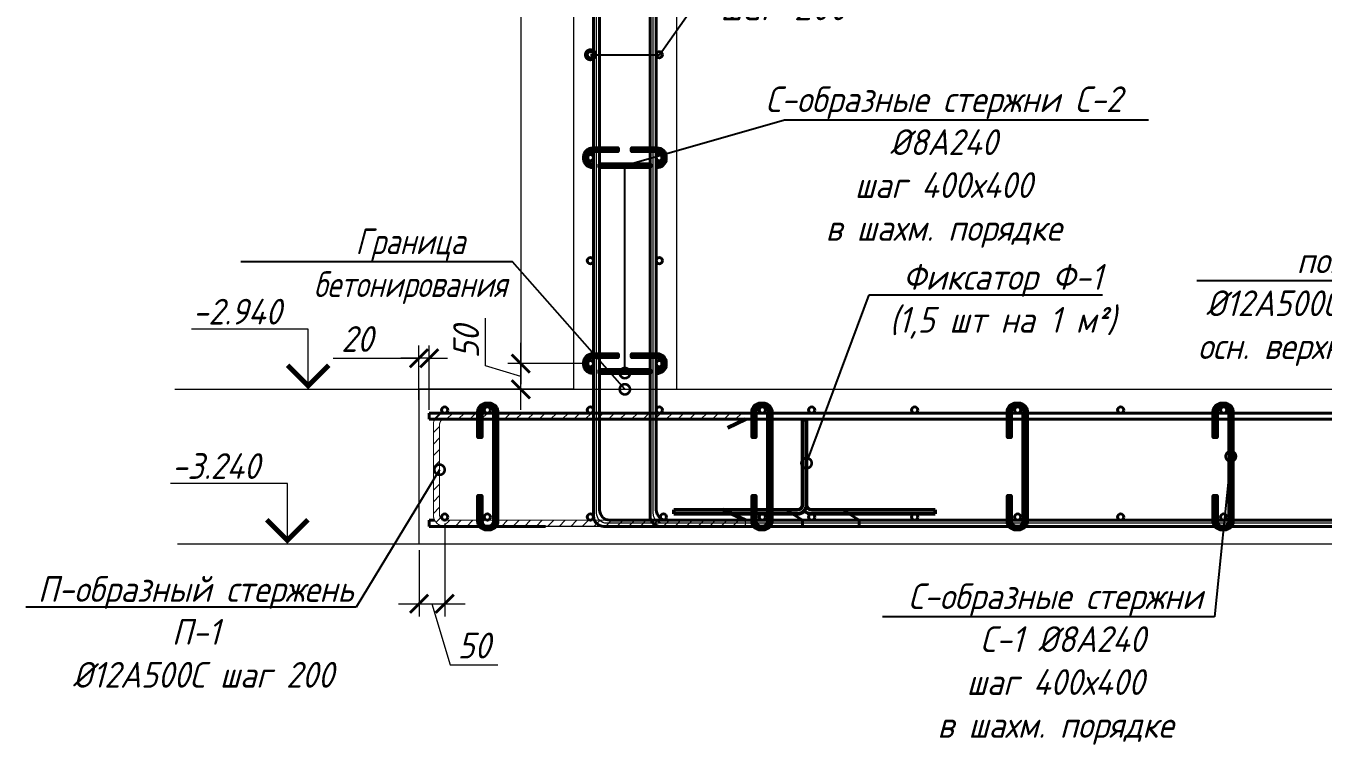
# Model space of a CAD drawing. Header units: millimetres. Extents: x 504091 to 2165846, y 135022 to 442887.
# Drawn here: x 1337202 to 1339722, y 224198 to 225597 of the extents above; entities that cross this region are included whole.
import ezdxf
from ezdxf import colors
from ezdxf.entities.mleader import LeaderData, LeaderLine
from ezdxf.math import Vec2, Vec3

# ---------------------------------------------------------------- set-up
doc = ezdxf.new("R2010")
doc.units = ezdxf.units.MM
doc.layers.get('Defpoints').update_dxf_attribs({"color": 255})
doc.layers.add('!Defpoints', color=255, linetype='Continuous', lineweight=5, plot=False)
for name, color, linetype, lineweight in [('Арматура 12', 26, 'Continuous', 50), ('К_Арматура 8', 134, 'Continuous', 50), ('КР_Арматура 12', 174, 'Continuous', 40), ('Монолит тонкий', 204, 'Continuous', 9), ('Размер', 7, 'Continuous', 13), ('размеры', 7, 'Continuous', 9), ('Размеры КР', 164, 'Continuous', 9)]:
    doc.layers.add(name, color=color, linetype=linetype, lineweight=lineweight)
doc.styles.add('GOST 2.304_new', font='isocpeur.ttf', dxfattribs={"width": 0.9, "oblique": 15})
doc.linetypes.add('зигзаг', pattern='A,0.00254,-5.08,[131,ltypeshp.shx,S=5.08,R=0,X=-5.08,Y=0],-10.16,[131,ltypeshp.shx,S=5.08,R=180,X=5.08,Y=0],-5.08', length=20.32254)
doc.dimstyles.new('SPDS 1_20', dxfattribs={"dimscale": 20, "dimtxt": 2.5, "dimasz": 1.77, "dimexe": 1.25, "dimexo": 0.625, "dimtad": 1, "dimdec": 0, "dimrnd": 0.001, "dimtxsty": 'GOST 2.304_new', "dimblk": 'ARCHTICK', "dimcen": 2.5, "dimdle": 2, "dimclrt": 256, "dimadec": 0, "dimazin": 2, "dimtfac": 0.75, "dimtdec": 0, "dimtmove": 1, "dimatfit": 3, "dimfxl": 0, "dimtolj": 1, "dimlwd": 9, "dimlwe": 9, "dimarcsym": 0})

# ---------------------------------------------------------------- blocks, each defined once
blk = doc.blocks.new('A$C087e266e')
at = {"layer": 'К_Арматура 8', "ltscale": 40}
for p, q in [((-29.1, 68.4), (-29.1, -93.2)), ((-21.1, 68.4), (-21.1, -93.2)), ((-279.1, -103.2), (-39.1, -103.2)), ((-279.1, -103.2), (-279.1, -111.2)), ((-279.1, -111.2), (-39.1, -111.2)), ((228.9, -103.2), (-11.1, -103.2)), ((228.9, -111.2), (-11.1, -111.2)), ((228.9, -103.2), (228.9, -111.2))]:
    blk.add_line(p, q, dxfattribs=at)
for centre, radius, start, end in [((-25.1, 68.4), 4, 0, 180), ((-39.1, -93.2), 10, 270, 0), ((-11.1, -93.2), 18, 180, 270), ((-11.1, -93.2), 10, 180, 270), ((-39.1, -93.2), 18, 270, 321.0576)]:
    blk.add_arc(centre, radius, start, end, dxfattribs=at)
blk = doc.blocks.new('_DotSmall')
at = {"color": 0, "linetype": 'ByBlock', "lineweight": 35, "const_width": 0.5}
blk.add_lwpolyline([(-0.0625, 0, 1), (0.0625, 0, 1)], format="xyb", close=True, dxfattribs=at)
blk = doc.blocks.new('_ArchTick')
at = {"color": 0, "linetype": 'ByBlock', "const_width": 0.15}
blk.add_lwpolyline([(-0.5, -0.5), (0.5, 0.5)], dxfattribs=at)
blk = doc.blocks.new('*D3760')
at = {"layer": 'Defpoints', "color": 0, "lineweight": 20, "transparency": 16777216}
for p in [(1337965.8, 224951.3), (1337965.8, 224858.1), (1337985.8, 224838.8)]:
    blk.add_point(p, dxfattribs=at)
at = {"layer": 'Размеры КР', "color": 0, "lineweight": 9, "transparency": 16777216}
for p, q in [((1337965.8, 224870.6), (1337965.8, 224976.3)), ((1337985.8, 224851.3), (1337985.8, 224976.3)), ((1337799.4, 224951.3), (1337965.8, 224951.3)), ((1337965.8, 224951.3), (1337930.4, 224951.3)), ((1337985.8, 224951.3), (1337965.8, 224951.3)), ((1337985.8, 224951.3), (1337965.8, 224951.3)), ((1337985.8, 224951.3), (1338021.2, 224951.3))]:
    blk.add_line(p, q, dxfattribs=at)
at = {"layer": 'Размеры КР', "color": 0, "lineweight": 9, "transparency": 16777216, "xscale": 35.4, "yscale": 35.4, "zscale": 35.4}
blk.add_blockref('_ArchTick', (1337965.8, 224951.3), dxfattribs=at)
at = {"layer": 'Размеры КР', "color": 0, "lineweight": 9, "transparency": 16777216, "xscale": 35.4, "yscale": 35.4, "zscale": 35.4, "rotation": 180}
blk.add_blockref('_ArchTick', (1337985.8, 224951.3), dxfattribs=at)
at = {"layer": 'Размеры КР', "lineweight": 20, "transparency": 16777216, "insert": (1337845.6, 224988.8), "char_height": 50, "attachment_point": 5, "style": 'GOST 2.304_new'}
blk.add_mtext('\\A1;20', dxfattribs=at)
blk = doc.blocks.new('*D3761')
at = {"layer": 'Defpoints', "color": 0, "lineweight": 20, "transparency": 16777216}
for p in [(1338015.8, 224642.8), (1337965.9, 224591), (1338015.8, 224474.4)]:
    blk.add_point(p, dxfattribs=at)
at = {"layer": 'Размеры КР', "color": 0, "lineweight": 9, "transparency": 16777216}
for p, q in [((1338015.8, 224630.3), (1338015.8, 224449.4)), ((1337965.9, 224578.5), (1337965.9, 224449.4)), ((1337925.9, 224474.4), (1338055.8, 224474.4)), ((1337990.8, 224474.4), (1338026.5, 224355.7)), ((1338026.5, 224355.7), (1338118.9, 224355.7))]:
    blk.add_line(p, q, dxfattribs=at)
at = {"layer": 'Размеры КР', "color": 0, "lineweight": 9, "transparency": 16777216, "xscale": 35.4, "yscale": 35.4, "zscale": 35.4, "rotation": 180}
blk.add_blockref('_ArchTick', (1337965.9, 224474.4), dxfattribs=at)
at = {"layer": 'Размеры КР', "color": 0, "lineweight": 9, "transparency": 16777216, "xscale": 35.4, "yscale": 35.4, "zscale": 35.4}
blk.add_blockref('_ArchTick', (1338015.8, 224474.4), dxfattribs=at)
at = {"layer": 'Размеры КР', "lineweight": 20, "transparency": 16777216, "insert": (1338072.7, 224393.2), "char_height": 50, "attachment_point": 5, "style": 'GOST 2.304_new'}
blk.add_mtext('\\A1;50', dxfattribs=at)
blk = doc.blocks.new('*D3762')
at = {"layer": 'Defpoints', "color": 0, "lineweight": 20, "transparency": 16777216}
for p in [(1338163.7, 224941), (1338298.8, 224941), (1338265.8, 224891)]:
    blk.add_point(p, dxfattribs=at)
at = {"layer": 'Размеры КР', "color": 0, "lineweight": 9, "transparency": 16777216}
for p, q in [((1338094.9, 224936.6), (1338094.9, 225029)), ((1338163.7, 224851), (1338163.7, 224981)), ((1338163.7, 224916), (1338094.9, 224936.6)), ((1338286.3, 224941), (1338138.7, 224941)), ((1338253.3, 224891), (1338138.7, 224891))]:
    blk.add_line(p, q, dxfattribs=at)
at = {"layer": 'Размеры КР', "color": 0, "lineweight": 9, "transparency": 16777216, "xscale": 35.4, "yscale": 35.4, "zscale": 35.4}
for p, rotation in [((1338163.7, 224941), 90), ((1338163.7, 224891), 270)]:
    blk.add_blockref('_ArchTick', p, dxfattribs=dict(at, rotation=rotation))
at = {"layer": 'Размеры КР', "lineweight": 20, "transparency": 16777216, "insert": (1338057.4, 224982.8), "char_height": 50, "attachment_point": 5, "rotation": 90, "style": 'GOST 2.304_new'}
blk.add_mtext('\\A1;50', dxfattribs=at)
blk = doc.blocks.new('*D3768')
at = {"layer": 'Defpoints', "color": 0, "lineweight": 20, "transparency": 16777216}
for p in [(1338298.8, 227141), (1338163.7, 224941), (1338298.8, 224941)]:
    blk.add_point(p, dxfattribs=at)
at = {"layer": 'Размеры КР', "color": 0, "lineweight": 9, "transparency": 16777216}
for p, q in [((1338163.7, 227181), (1338163.7, 224901)), ((1338286.3, 227141), (1338138.7, 227141)), ((1338286.3, 224941), (1338138.7, 224941))]:
    blk.add_line(p, q, dxfattribs=at)
at = {"layer": 'Размеры КР', "color": 0, "lineweight": 9, "transparency": 16777216, "xscale": 35.4, "yscale": 35.4, "zscale": 35.4}
for p, rotation in [((1338163.7, 227141), 90), ((1338163.7, 224941), 270)]:
    blk.add_blockref('_ArchTick', p, dxfattribs=dict(at, rotation=rotation))
at = {"layer": 'Размеры КР', "lineweight": 20, "transparency": 16777216, "insert": (1338126.2, 226041), "char_height": 50, "attachment_point": 5, "rotation": 90, "style": 'GOST 2.304_new'}
blk.add_mtext('\\A1;200х11=2200', dxfattribs=at)

msp = doc.modelspace()

# ---------------------------------------------------------------- hatches: boundary and pattern name
at = {"layer": 'Размер', "lineweight": 13, "transparency": 33554687}
h = msp.add_hatch(dxfattribs=at)
h.set_pattern_fill('ANSI31', color=256, scale=5)
h.set_pattern_definition([(45, (292164.023, 16880.026), (-11.22532015, 11.22532015), [])])
edge = h.paths.add_edge_path()
edge.add_line((1338599.981, 224844.7752), (1338015.7789, 224844.7752))
edge.add_arc((1338015.7789, 224822.8752), 21.9, 450, 540)
edge.add_line((1337993.8789, 224822.8752), (1337993.8789, 224646.6752))
edge.add_arc((1338015.7789, 224646.6752), 21.9, 540, 630)
edge.add_line((1338015.7789, 224624.7752), (1338599.981, 224624.7752))
edge.add_line((1338599.981, 224624.7752), (1338599.981, 224636.7752))
edge.add_line((1338599.981, 224636.7752), (1338015.7789, 224636.7752))
edge.add_arc((1338015.7789, 224646.6752), 9.9, 180, 270, ccw=False)
edge.add_line((1338005.8789, 224646.6752), (1338005.8789, 224822.8752))
edge.add_arc((1338015.7789, 224822.8752), 9.9, 90, 180, ccw=False)
edge.add_line((1338015.7789, 224832.7752), (1338599.981, 224832.7752))
edge.add_line((1338599.981, 224832.7752), (1338599.981, 224844.7752))

# ---------------------------------------------------------------- linework, layer by layer
at = {"layer": '!Defpoints', "lineweight": 15, "ltscale": 100}
for points in [[(1346005.7874, 224630.7752), (1338330.7874, 224630.7752, -0.414213562), (1338310.7874, 224650.7752), (1338310.7874, 227480.9783)], [(1346005.7874, 224630.7752), (1338440.7874, 224630.7752, -0.414213562), (1338420.7874, 224650.7752), (1338420.7874, 227480.9783)]]:
    msp.add_lwpolyline(points, format="xyb", dxfattribs=at)
at = {"layer": 'Арматура 12', "lineweight": 53, "ltscale": 20}
for p, q in [((1338599.981, 224832.7752), (1338565.4606, 224815.9637)), ((1338599.981, 224636.7752), (1338555.7073, 224657.8021))]:
    msp.add_line(p, q, dxfattribs=at)
for points in [[(1338304.8252, 225322.5556), (1338303.3252, 225322.5556, -0.414213562), (1338286.8252, 225339.0556), (1338286.8252, 225342.9009, -0.414213562), (1338303.3252, 225359.4009), (1338352.2551, 225359.4009), (1338352.2551, 225353.4009), (1338303.3252, 225353.4009, 0.414213562), (1338292.8252, 225342.9009), (1338292.8252, 225339.0556, 0.414213562), (1338303.3252, 225328.5556), (1338304.8252, 225328.5556)], [(1338426.8252, 225328.6613, 0.460305877), (1338438.8252, 225339.0556), (1338438.8252, 225342.9009, 0.414213562), (1338428.3252, 225353.4009), (1338379.4096, 225353.4009), (1338379.4096, 225359.4009), (1338428.3252, 225359.4009, -0.414213562), (1338444.8252, 225342.9009), (1338444.8252, 225339.0556, -0.441038441), (1338426.8252, 225322.6068, -0.242110317)], [(1338304.8252, 224922.5556), (1338303.3252, 224922.5556, -0.414213562), (1338286.8252, 224939.0556), (1338286.8252, 224942.9009, -0.414213562), (1338303.3252, 224959.4009), (1338352.2551, 224959.4009), (1338352.2551, 224953.4009), (1338303.3252, 224953.4009, 0.414213562), (1338292.8252, 224942.9009), (1338292.8252, 224939.0556, 0.414213562), (1338303.3252, 224928.5556), (1338304.8252, 224928.5556)], [(1338426.8252, 224928.6613, 0.460305877), (1338438.8252, 224939.0556), (1338438.8252, 224942.9009, 0.414213562), (1338428.3252, 224953.4009), (1338379.4096, 224953.4009), (1338379.4096, 224959.4009), (1338428.3252, 224959.4009, -0.414213562), (1338444.8252, 224942.9009), (1338444.8252, 224939.0556, -0.441038441), (1338426.8252, 224922.6068, -0.242110317)], [(1338111.9283, 224844.7752, 0.468919726), (1338101.4283, 224857.679), (1338097.583, 224857.679, 0.414213562), (1338087.083, 224847.179), (1338087.083, 224798.2634), (1338081.083, 224798.2634), (1338081.083, 224847.179, -0.414213562), (1338097.583, 224863.679), (1338101.4283, 224863.679, -0.450955437), (1338117.9283, 224844.7752, -0.242110317)], [(1338644.2895, 224844.7752, 0.468919726), (1338633.7895, 224857.679), (1338629.9442, 224857.679, 0.414213562), (1338619.4442, 224847.179), (1338619.4442, 224798.2634), (1338613.4442, 224798.2634), (1338613.4442, 224847.179, -0.414213562), (1338629.9442, 224863.679), (1338633.7895, 224863.679, -0.450955437), (1338650.2895, 224844.7752, -0.242110317)], [(1339140.2895, 224844.7752, 0.468919726), (1339129.7895, 224857.679), (1339125.9442, 224857.679, 0.414213562), (1339115.4442, 224847.179), (1339115.4442, 224798.2634), (1339109.4442, 224798.2634), (1339109.4442, 224847.179, -0.414213562), (1339125.9442, 224863.679), (1339129.7895, 224863.679, -0.450955437), (1339146.2895, 224844.7752, -0.242110317)], [(1339540.2895, 224844.7752, 0.468919726), (1339529.7895, 224857.679), (1339525.9442, 224857.679, 0.414213562), (1339515.4442, 224847.179), (1339515.4442, 224798.2634), (1339509.4442, 224798.2634), (1339509.4442, 224847.179, -0.414213562), (1339525.9442, 224863.679), (1339529.7895, 224863.679, -0.450955437), (1339546.2895, 224844.7752, -0.242110317)], [(1338117.9283, 224636.7752), (1338117.9283, 224635.019, -0.414213562), (1338101.4283, 224618.519), (1338097.583, 224618.519, -0.414213562), (1338081.083, 224635.019), (1338081.083, 224683.9489), (1338087.083, 224683.9489), (1338087.083, 224635.019, 0.414213562), (1338097.583, 224624.519), (1338101.4283, 224624.519, 0.414213562), (1338111.9283, 224635.019), (1338111.9283, 224636.7752)], [(1338650.2895, 224636.7752), (1338650.2895, 224635.019, -0.414213562), (1338633.7895, 224618.519), (1338629.9442, 224618.519, -0.414213562), (1338613.4442, 224635.019), (1338613.4442, 224683.9489), (1338619.4442, 224683.9489), (1338619.4442, 224635.019, 0.414213562), (1338629.9442, 224624.519), (1338633.7895, 224624.519, 0.414213562), (1338644.2895, 224635.019), (1338644.2895, 224636.7752)], [(1339146.2895, 224636.7752), (1339146.2895, 224635.019, -0.414213562), (1339129.7895, 224618.519), (1339125.9442, 224618.519, -0.414213562), (1339109.4442, 224635.019), (1339109.4442, 224683.9489), (1339115.4442, 224683.9489), (1339115.4442, 224635.019, 0.414213562), (1339125.9442, 224624.519), (1339129.7895, 224624.519, 0.414213562), (1339140.2895, 224635.019), (1339140.2895, 224636.7752)], [(1339546.2895, 224636.7752), (1339546.2895, 224635.019, -0.414213562), (1339529.7895, 224618.519), (1339525.9442, 224618.519, -0.414213562), (1339509.4442, 224635.019), (1339509.4442, 224683.9489), (1339515.4442, 224683.9489), (1339515.4442, 224635.019, 0.414213562), (1339525.9442, 224624.519), (1339529.7895, 224624.519, 0.414213562), (1339540.2895, 224635.019), (1339540.2895, 224636.7752)]]:
    msp.add_lwpolyline(points, format="xyb", dxfattribs=at)
for points in [[(1338316.8252, 225328.5556), (1338414.8252, 225328.5556), (1338414.8252, 225322.5556), (1338316.8252, 225322.5556)], [(1338316.8252, 224928.5556), (1338414.8252, 224928.5556), (1338414.8252, 224922.5556), (1338316.8252, 224922.5556)], [(1338111.9283, 224636.7752), (1338111.9283, 224844.7752), (1338117.9283, 224844.7752), (1338117.9283, 224636.7752)], [(1338644.2895, 224636.7752), (1338644.2895, 224844.7752), (1338650.2895, 224844.7752), (1338650.2895, 224636.7752)], [(1339140.2895, 224636.7752), (1339140.2895, 224844.7752), (1339146.2895, 224844.7752), (1339146.2895, 224636.7752)], [(1339540.2895, 224636.7752), (1339540.2895, 224844.7752), (1339546.2895, 224844.7752), (1339546.2895, 224636.7752)]]:
    msp.add_lwpolyline(points, close=True, dxfattribs=at)
msp.add_lwpolyline([(1338599.981, 224844.7752, 2, 2, 0), (1338015.7789, 224844.7752, 2, 2, 0.414213562), (1337993.8789, 224822.8752, 2, 2, 0), (1337993.8789, 224646.6752, 2, 2, 0.414213562), (1338015.7789, 224624.7752, 2, 2, 0), (1338599.981, 224624.7752, 2, 2, 0), (1338599.981, 224636.7752, 2, 2, 0), (1338015.7789, 224636.7752, 2, 2, -0.414213562), (1338005.8789, 224646.6752, 2, 2, 0), (1338005.8789, 224822.8752, 2, 2, -0.414213562), (1338015.7789, 224832.7752, 2, 2, 0), (1338599.981, 224832.7752, 0, 0, 0)], format="xyseb", close=True, dxfattribs=at)
at = {"layer": 'КР_Арматура 12', "ltscale": 12}
for p, q in [((1337985.7874, 224844.7752), (1346005.7874, 224844.7752)), ((1337985.7874, 224844.7752), (1337985.7874, 224832.7752)), ((1337985.7874, 224832.7752), (1337985.7874, 224844.7752)), ((1337985.7874, 224832.7752), (1346005.7874, 224832.7752)), ((1338710.7874, 224636.7752), (1338679.5061, 224655.9078)), ((1338710.7874, 224636.7752), (1338679.5061, 224655.9078)), ((1338820.7874, 224636.7752), (1338789.5061, 224655.9078)), ((1338820.7874, 224636.7752), (1338789.5061, 224655.9078)), ((1337985.7874, 224636.7752), (1337985.7874, 224624.7752)), ((1337985.7874, 224624.7752), (1337985.7874, 224636.7752)), ((1337985.7874, 224636.7752), (1337996.2444, 224636.7752)), ((1337985.7874, 224624.7752), (1338211.6541, 224624.7752)), ((1338820.7874, 224636.7752), (1338820.7874, 224624.7752)), ((1338820.7874, 224636.7752), (1338820.7874, 224624.7752))]:
    msp.add_line(p, q, dxfattribs=at)
for points in [[(1346005.7874, 224624.7752), (1338324.7874, 224624.7752, -0.414213562), (1338304.7874, 224644.7752), (1338304.7874, 227460.9783), (1338316.7874, 227460.9783), (1338316.7874, 224656.7752, 0.414213562), (1338336.7874, 224636.7752), (1342716.7877, 224636.7752)], [(1346005.7874, 224624.7752), (1338434.7874, 224624.7752, -0.414213562), (1338414.7874, 224644.7752), (1338414.7874, 227460.9783), (1338426.7874, 227460.9783), (1338426.7874, 224656.7752, 0.414213562), (1338446.7874, 224636.7752), (1342716.7877, 224636.7752)]]:
    msp.add_lwpolyline(points, format="xyb", dxfattribs=at)
msp.add_lwpolyline([(1338710.7874, 224636.7752), (1338710.7874, 224624.7752)], dxfattribs=at)
for centre in [(1338298.8252, 225540.9783), (1338432.7874, 225540.9783), (1338298.8252, 225340.9783), (1338432.7874, 225340.9783), (1338298.8252, 225140.9783), (1338432.7874, 225140.9783), (1338298.8252, 224940.9783), (1338432.7874, 224940.9783), (1338015.7874, 224850.7752), (1338098.7874, 224850.7752), (1338298.8252, 224850.7752), (1338432.7874, 224850.7752), (1338632.7874, 224850.7752), (1338728.7874, 224850.7752), (1338928.7874, 224850.7752), (1339128.7874, 224850.7752), (1339328.7874, 224850.7752), (1339528.7874, 224850.7752), (1338015.7874, 224642.7752), (1338098.7874, 224642.7752), (1338298.8252, 224642.7752), (1338440.7967, 224642.7752), (1338632.7874, 224642.7752), (1338728.7874, 224642.7752), (1338928.7874, 224642.7752), (1339128.7874, 224642.7752), (1339328.7874, 224642.7752), (1339528.7874, 224642.7752)]:
    msp.add_circle(centre, 6, dxfattribs=at)
at = {"layer": 'Монолит тонкий', "lineweight": 15, "ltscale": 100}
for p, q in [((1338465.7874, 227280.9783), (1338465.7874, 224890.9783)), ((1337965.7874, 224890.9783), (1338265.7874, 224890.9783)), ((1337965.7874, 224890.9783), (1337965.7874, 224590.9783)), ((1338465.7874, 224890.9783), (1342695.7874, 224890.9783)), ((1337965.7874, 224590.9783), (1346025.7874, 224590.9783))]:
    msp.add_line(p, q, dxfattribs=at)
at = {"layer": 'Монолит тонкий', "lineweight": 13, "ltscale": 100}
msp.add_line((1338265.7874, 224890.9783), (1337965.7874, 224890.9783), dxfattribs=at)
at = {"layer": 'Монолит тонкий', "lineweight": 15, "ltscale": 100}
msp.add_lwpolyline([(1339545.7874, 227281.9783), (1339545.7874, 227480.9783), (1338265.7874, 227480.9783), (1338265.7874, 224890.9783)], dxfattribs=at)
at = {"layer": 'размеры', "ltscale": 50}
for p, q in [((1337491.5624, 224890.9783), (1337965.7874, 224890.9783)), ((1337497.0055, 224590.9783), (1338912.2376, 224590.9783))]:
    msp.add_line(p, q, dxfattribs=at)
for points in [[(1337750.7625, 224890.9783), (1337750.7625, 225007.8997), (1337523.9138, 225007.8997)], [(1337710.267, 224590.9783), (1337710.267, 224707.8997), (1337483.4184, 224707.8997)]]:
    msp.add_lwpolyline(points, dxfattribs=at)
at = {"layer": 'размеры', "ltscale": 50, "const_width": 9.6}
for points in [[(1337710.7625, 224937.7665), (1337750.7625, 224897.7665), (1337790.7625, 224937.7665)], [(1337670.267, 224637.7665), (1337710.267, 224597.7665), (1337750.267, 224637.7665)]]:
    msp.add_lwpolyline(points, dxfattribs=at)
at = {"layer": 'Размеры КР', "linetype": 'зигзаг', "lineweight": 20}
msp.add_line((1338265.7874, 224890.9783), (1338465.7874, 224890.9783), dxfattribs=at)

# ---------------------------------------------------------------- block references
at = {"layer": 'Размеры КР', "lineweight": 20, "xscale": -1}
msp.add_blockref('A$C087e266e', (1338689.598, 224759.9853), dxfattribs=at)

# ---------------------------------------------------------------- texts
at = {"layer": 'размеры', "ltscale": 50, "style": 'GOST 2.304_new', "oblique": 15, "width": 0.9}
for s, p in [('-2.940', (1337525.8988, 225016.889)), ('-3.240', (1337485.4034, 224716.889))]:
    msp.add_text(s, height=50, dxfattribs=at).set_placement(p)

# ---------------------------------------------------------------- dimensions: what is measured, and where the dimension line sits
at = {"layer": 'Размеры КР', "lineweight": 20}
dim = msp.add_linear_dim(base=(1338163.674, 224940.9783), p1=(1338298.8252, 227140.9783), p2=(1338298.8252, 224940.9783), angle=90, text='200х11=<>', dimstyle='SPDS 1_20', dxfattribs=at)
dim.commit()
dim.dimension.update_dxf_attribs({"geometry": '*D3768', "text_midpoint": (1338126.174, 226040.9783)})
dim = msp.add_linear_dim(base=(1338163.674, 224940.9783), p1=(1338265.7874, 224890.9783), p2=(1338298.8252, 224940.9783), angle=90, dimstyle='SPDS 1_20', dxfattribs=at)
dim.commit()
dim.dimension.update_dxf_attribs({"geometry": '*D3762', "text_midpoint": (1338057.424, 224949.1033)})
dim = msp.add_linear_dim(base=(1337965.7874, 224951.3336), p1=(1337985.7874, 224838.7752), p2=(1337965.7874, 224858.1266), dimstyle='SPDS 1_20', dxfattribs=at)
dim.commit()
dim.dimension.update_dxf_attribs({"geometry": '*D3760', "text_midpoint": (1337845.6137, 224951.3336), "dimtype": 160})
dim = msp.add_linear_dim(base=(1338015.7874, 224474.444), p1=(1337965.9007, 224590.9783), p2=(1338015.7874, 224642.7752), dimstyle='SPDS 1_20', dxfattribs=at)
dim.commit()
dim.dimension.update_dxf_attribs({"geometry": '*D3761', "text_midpoint": (1338038.969, 224393.194)})

# ---------------------------------------------------------------- leaders
at = {"layer": 'Размер', "ltscale": 20}
ml = msp.add_multileader_mtext('Standard', dxfattribs=at)
ml.set_content('\\A1;{\\W1;поз.3\\Pшаг 200}', color=256, style='GOST 2.304_new')
ml.set_leader_properties()
ml.set_arrow_properties(name='DOTSMALL')
ml.build(insert=Vec2(0, 0))
ml.multileader.update_dxf_attribs({"text_left_attachment_type": 6, "text_right_attachment_type": 6, "dogleg_length": 4, "arrow_head_size": 40})
ctx = ml.context
ctx.base_point, ctx.char_height, ctx.arrow_head_size, ctx.landing_gap_size, ctx.plane_origin = Vec3(1338540.0818, 225681.4552), 50, 40, 0, Vec3(1384088.7261, 517123.5615)
ctx.left_attachment, ctx.right_attachment, ctx.text_align_type = 6, 6, 1
notes = []
notes.append((ctx, [(0, (1, 1, 0), (1338532.0818, 225681.4552), (1, 0), 8, [(1, [(1338298.8252, 225540.9783), (1338432.7874, 225540.9783)], 0, [])])]))
ctx.mtext.insert, ctx.mtext.width, ctx.mtext.alignment, ctx.mtext.flow_direction = Vec3(1338673.9696, 225741.4552), 511.854399, 2, 5
ml = msp.add_multileader_mtext('Standard', dxfattribs=at)
ml.set_content('\\A1;С-образные стержни С-2 %%C8А240\\Pшаг 400х400\\Pв шахм. порядке ', color=256, style='GOST 2.304_new')
ml.set_leader_properties()
ml.set_arrow_properties(name='DOTSMALL')
ml.build(insert=Vec2(0, 0))
ml.multileader.update_dxf_attribs({"text_left_attachment_type": 6, "text_right_attachment_type": 6, "arrow_head_size": 40})
ctx = ml.context
ctx.base_point, ctx.char_height, ctx.arrow_head_size, ctx.landing_gap_size, ctx.plane_origin = Vec3(1338683.9453, 225414.5797), 50, 40, 0, Vec3(1342544.525, 255276.994)
ctx.left_attachment, ctx.right_attachment, ctx.text_align_type = 6, 6, 1
notes.append((ctx, [(0, (1, 1, 0), (1338675.9453, 225414.5797), (1, 0), 8, [(1, [(1338365.8252, 224922.5556), (1338365.8252, 225325.5556)], 0, [])])]))
ctx.mtext.insert, ctx.mtext.width, ctx.mtext.alignment, ctx.mtext.flow_direction = Vec3(1338984.8876, 225479.5797), 691.770084, 2, 5
ml = msp.add_multileader_mtext('Standard', dxfattribs=at)
ml.set_content('\\A1;{\\W0.8;Граница бетонирования}', color=256, style='GOST 2.304_new')
ml.set_leader_properties()
ml.set_arrow_properties(name='DOTSMALL')
ml.build(insert=Vec2(0, 0))
ml.multileader.update_dxf_attribs({"text_left_attachment_type": 6, "text_right_attachment_type": 6, "dogleg_length": 1, "arrow_head_size": 40})
ctx = ml.context
ctx.base_point, ctx.char_height, ctx.arrow_head_size, ctx.landing_gap_size, ctx.plane_origin = Vec3(1337758.248, 225138.6166), 50, 40, 0, Vec3(1329117.7288, 283139.9029)
ctx.left_attachment, ctx.right_attachment, ctx.text_align_type = 6, 6, 1
notes.append((ctx, [(0, (1, 1, 0), (1338147.6455, 225138.6166), (-1, 0), 8, [(0, [(1338365.7874, 224890.9783)], 0, [])])]))
ctx.mtext.insert, ctx.mtext.rotation, ctx.mtext.width, ctx.mtext.alignment, ctx.mtext.flow_direction = Vec3(1337948.9468, 225203.6166), 6.283185307, 514.669921, 2, 5
ml = msp.add_multileader_mtext('Standard', dxfattribs=at)
ml.set_content('\\A1;поз.1\\P %%C12А500С шаг 200\\Pосн. верхн. армир.', color=256, style='GOST 2.304_new')
ml.set_leader_properties()
ml.set_arrow_properties(name='DOTSMALL')
ml.build(insert=Vec2(0, 0))
ml.multileader.update_dxf_attribs({"text_left_attachment_type": 6, "text_right_attachment_type": 6, "arrow_head_size": 40})
ctx = ml.context
ctx.base_point, ctx.char_height, ctx.arrow_head_size, ctx.landing_gap_size, ctx.plane_origin = Vec3(1339430.3487, 225101.5333), 50, 40, 0, Vec3(1342425.9777, 254546.5048)
ctx.left_attachment, ctx.right_attachment, ctx.text_align_type = 6, 6, 1
notes.append((ctx, [(1, (1, 1, 0), (1340045.336, 225101.5333), (-1, 0), 8, [(1, [(1340225.4998, 224838.8418), (1340129.1419, 224850.8418)], 0, [])])]))
ctx.mtext.insert, ctx.mtext.width, ctx.mtext.alignment, ctx.mtext.flow_direction = Vec3(1339733.8424, 225166.5333), 896.133701, 2, 5
ml = msp.add_multileader_mtext('Standard', dxfattribs=at)
ml.set_content('\\A1;Фиксатор Ф-1 \\P(1,5 шт на 1 м²)', color=256, style='GOST 2.304_new')
ml.set_leader_properties()
ml.set_arrow_properties(name='DOTSMALL')
ml.build(insert=Vec2(0, 0))
ml.multileader.update_dxf_attribs({"text_left_attachment_type": 6, "text_right_attachment_type": 6, "arrow_head_size": 40})
ctx = ml.context
ctx.base_point, ctx.char_height, ctx.arrow_head_size, ctx.landing_gap_size, ctx.plane_origin = Vec3(1338848.5789, 225074.3842), 50, 40, 0, Vec3(1337727.576, 253678.3447)
ctx.left_attachment, ctx.right_attachment, ctx.text_align_type = 6, 6, 1
notes.append((ctx, [(1, (1, 1, 0), (1338840.5789, 225074.3842), (1, 0), 8, [(1, [(1338718.6946, 224747.562)], 0, [])])]))
ctx.mtext.insert, ctx.mtext.rotation, ctx.mtext.width, ctx.mtext.alignment, ctx.mtext.flow_direction = Vec3(1339099.438, 225134.3842), 6.283185307, 543.43425, 2, 5
ml = msp.add_multileader_mtext('Standard', dxfattribs=at)
ml.set_content('\\A1;С-образные стержни\\P С-1 %%C8А240\\Pшаг 400х400\\Pв шахм. порядке ', color=256, style='GOST 2.304_new')
ml.set_leader_properties()
ml.set_arrow_properties(name='DOTSMALL')
ml.build(insert=Vec2(0, 0))
ml.multileader.update_dxf_attribs({"text_left_attachment_type": 6, "text_right_attachment_type": 6, "arrow_head_size": 40})
ctx = ml.context
ctx.base_point, ctx.char_height, ctx.arrow_head_size, ctx.landing_gap_size, ctx.plane_origin = Vec3(1338901.1945, 224449.0023), 50, 40, 0, Vec3(1341699.6188, 254437.4869)
ctx.left_attachment, ctx.right_attachment, ctx.text_align_type = 6, 6, 1
notes.append((ctx, [(1, (1, 1, 0), (1339511.0791, 224449.0023), (-1, 0), 8, [(1, [(1339542.7715, 224760.8302)], 0, [])])]))
ctx.mtext.insert, ctx.mtext.width, ctx.mtext.alignment, ctx.mtext.flow_direction = Vec3(1339202.1368, 224514.0023), 896.133701, 2, 5
ml = msp.add_multileader_mtext('Standard', dxfattribs=at)
ml.set_content('\\A1;П-образный стержень П-1\\P %%C12А500С шаг 200', color=256, style='GOST 2.304_new')
ml.set_leader_properties()
ml.set_arrow_properties(name='DOTSMALL')
ml.build(insert=Vec2(0, 0))
ml.multileader.update_dxf_attribs({"text_left_attachment_type": 6, "text_right_attachment_type": 6, "arrow_head_size": 40})
ctx = ml.context
ctx.base_point, ctx.char_height, ctx.arrow_head_size, ctx.landing_gap_size, ctx.plane_origin = Vec3(1337228.7144, 224468.0576), 50, 40, 0, Vec3(1340755.1509, 253946.5845)
ctx.left_attachment, ctx.right_attachment, ctx.text_align_type = 6, 6, 1
notes.append((ctx, [(1, (1, 1, 0), (1337843.7017, 224468.0576), (-1, 0), 8, [(1, [(1338005.8789, 224734.7752)], 0, [])])]))
ctx.mtext.insert, ctx.mtext.width, ctx.mtext.alignment, ctx.mtext.flow_direction = Vec3(1337532.2081, 224528.0576), 627.027399, 2, 5
for ctx, leaders in notes:
    for number, flags, end, landing, length, lines in leaders:
        leader = LeaderData()
        leader.index, (leader.has_last_leader_line, leader.has_dogleg_vector, leader.attachment_direction) = number, flags
        leader.last_leader_point, leader.dogleg_vector, leader.dogleg_length = Vec3(end), Vec3(landing), length
        for number, points, colour, breaks in lines:
            line = LeaderLine()
            line.index, line.vertices, line.color, line.breaks = number, Vec3.list(points), colors.encode_raw_color(colour), breaks
            leader.lines.append(line)
        ctx.leaders.append(leader)

doc.saveas('drawing.dxf')
